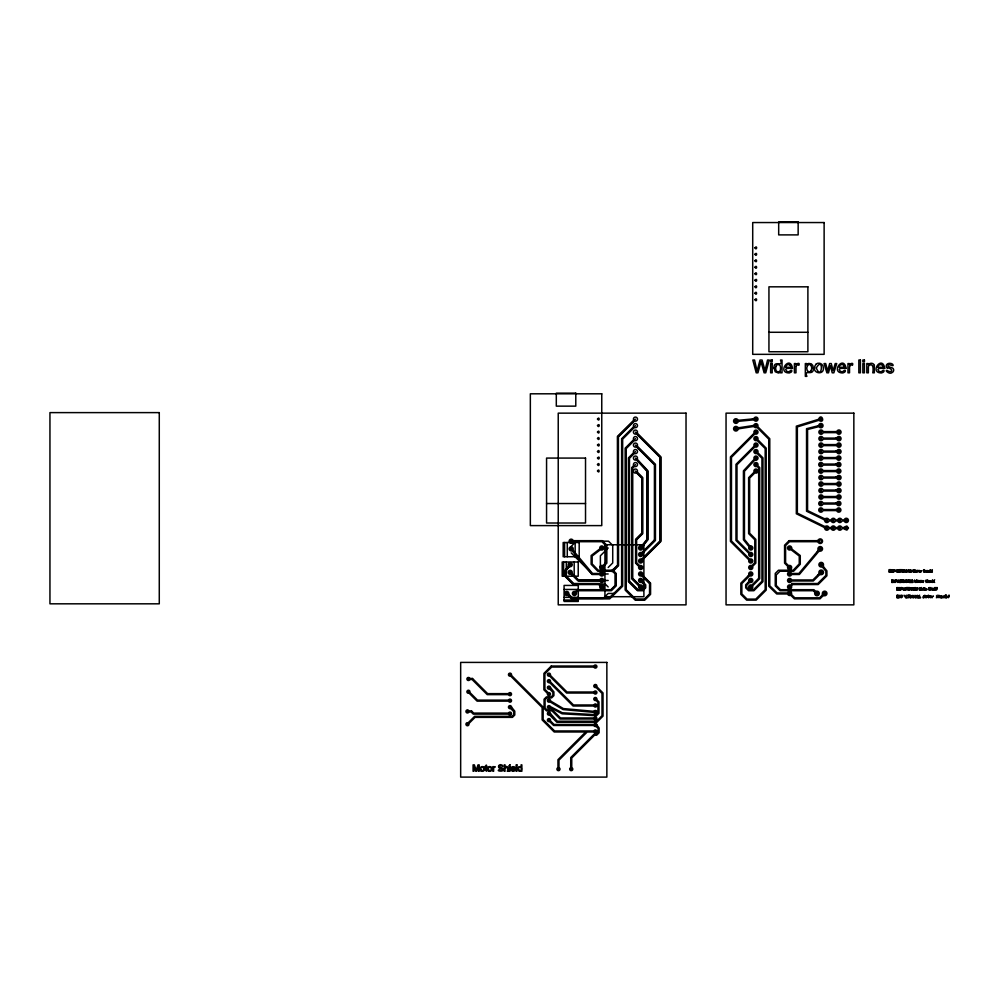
<?xml version="1.0" encoding="UTF-8"?>
<svg xmlns="http://www.w3.org/2000/svg" width="999" height="999" viewBox="0 0 999 999"><rect width="100%" height="100%" fill="white"/><g stroke="black" fill="none" stroke-linecap="round" stroke-linejoin="round"><path stroke-width="1.5" d="M907.866 581.206L908.528 580.119M926.085 589.21C923.85 591.845 925.698 585.876 925.923 589.522C924.375 591.321 925.062 586.763 925.948 589.173M934.39 589.61C932.741 591.658 933.316 586.413 934.527 589.16M900.648 580.519L899.375 582.454L900.923 582.454M906.043 588.211L905.806 588.511M912.524 580.519L911.25 582.454L912.799 582.454M792.507 368.394C791.62 368.544 782.954 367.232 786.563 371.016C787.287 371.728 788.436 371.915 789.372 371.553C791.995 368.244 793.393 372.103 789.335 372.939C776.385 373.089 789.997 354.433 792.507 368.169M846.053 368.394C845.166 368.544 836.5 367.232 840.109 371.016C840.846 371.728 841.995 371.915 842.931 371.553C845.541 368.244 846.952 372.103 842.894 372.939C829.932 373.089 843.556 354.433 846.066 368.169M884.727 368.394C883.84 368.544 875.174 367.232 878.783 371.016C879.507 371.728 880.668 371.915 881.605 371.553C884.215 368.244 885.626 372.103 881.568 372.939C868.606 373.089 882.229 354.433 884.739 368.169M905.706 581.655L906.343 582.242M907.666 581.655L908.316 582.242M913.935 597.027C912.349 600.162 911.875 594.043 913.298 595.541M916.145 597.027C914.51 600.112 914.085 594.068 915.509 595.541M891.27 570.441L891.995 569.655L892.656 570.367M923.276 570.441L924.013 569.655L924.674 570.367M898.738 570.342L897.889 571.528M910.876 570.342L910.064 571.478M736.6 429.445L736.862 428.184L735.564 427.647M938.998 596.141C938.685 592.295 938.685 600.824 939.01 596.49M911.625 595.916L910.039 595.242L910.039 597.789L911.063 597.764M916.72 580.244L916.995 582.454M933.303 589.085L933.903 588.448M904.857 580.644L903.421 579.907L903.421 582.454M910.052 588.299L909.889 587.787M896.178 570.167L896.89 569.742L897.114 570.666M912.087 589.472L911.438 590.109L911.812 588.798M913.91 589.472L913.448 590.084L913.923 589.198M761.013 361.588L757.929 372.814L756.206 372.814L752.821 360.04L754.557 360.04L757.03 371.029L760.039 360.04L762.075 360.04L763.91 366.508A34.515 34.515 0 0 1 764.909 371.029L767.544 360.04L769.242 360.04L765.734 372.814L764.11 372.814L761.051 361.725M904.694 588.199L905.818 587.887M916.17 588.199L917.307 587.712L917.057 588.948M905.206 571.765L905.206 571.016M907.08 571.765L907.092 571.016M735.152 427.872L735.039 429.458L736.55 429.62M493.793 767.819L493.756 767.919A3.009 3.009 0 0 0 493.631 768.843L493.618 771.253L492.844 771.253L492.844 766.633L493.543 766.633C492.819 767.307 496.615 765.908 494.792 767.382M920.266 589.947L921.178 587.574M923.438 581.006L923.138 582.454L923.613 580.981M947.477 596.341L947.389 597.065M931.892 571.753L931.83 570.904M916.632 580.494L915.621 582.454L914.672 580.419M915.821 581.68L916.995 579.907M902.884 588.024L904.033 587.999M916.72 571.753L916.645 570.891M906.605 582.055L906.617 581.318M907.654 581.218C911.438 582.055 904.57 582.792 908.628 579.882M898.201 570.017C896.553 569.767 900.798 569.655 898.476 571.378M910.326 570.017C908.628 569.805 912.936 569.58 910.613 571.378M903.508 570.691L903.358 569.78L901.797 569.68L901.797 572.19L903.408 572.077L903.533 571.028M936.85 589.635L936.987 587.524M917.269 588.523L916.945 588.886A3.284 3.284 0 0 0 916.108 589.934L917.519 590.059M919.929 571.778L919.879 570.891M909.977 588.448L910.027 587.924M499.338 765.983C501.436 764.672 504.158 767.944 502.197 765.172C498.176 762.861 496.603 769.118 502.01 768.818M908.503 582.13L908.541 581.256M640.646 548.001L647.464 539.56L647.464 471.066L635.451 458.079M931.268 570.879L931.28 571.853M930.818 588.836L931.767 588.873M904.669 570.879L904.694 571.853M906.555 570.879L906.568 571.853M635.451 419.13L617.919 436.663L618.056 565.409L612.724 570.729L604.607 570.729L600.387 566.508L600.387 555.794L608.179 548.001M930.818 588.698L931.555 588.336M926.023 570.879C925.399 574.163 924.437 569.43 926.81 570.704M898.488 582.117C896.115 582.617 899.974 582.604 898.576 581.018C898.113 578.633 898.226 580.669 897.939 581.256M916.058 570.891L916.046 571.828M919.292 570.891L919.28 571.828M948.501 597.34L948.713 596.166M906.38 596.74L905.618 597.789L907.304 597.789M906.68 596.865L906.056 597.464L907.304 597.464M919.555 596.778L918.83 597.789L920.516 597.789M919.854 596.903L919.267 597.464L920.516 597.464M635.451 425.624L622.14 438.936L622.14 585.988L614.672 593.456L608.179 593.456L603.309 598.326L572.802 598.326L567.932 593.456M635.451 438.611L625.711 448.351L625.711 589.885L635.451 599.625L644.542 599.625L650.062 594.105L650.062 583.391L640.646 573.975M635.451 451.598L628.958 458.079L628.958 581.443L637.724 590.209L642.594 590.209L645.192 587.612L645.192 585.014L640.646 580.469M635.451 464.572L632.217 467.807L632.217 578.533L640.646 586.962M571.178 546.378L576.373 541.183L608.503 541.183L612.724 545.404L612.724 562.937L608.179 567.482M570.204 565.859L565.009 571.053L565.009 575.599L573.451 584.04L605.257 584.04L608.179 586.962M574.425 593.456L577.672 590.209L611.101 590.209L615.646 585.664L615.646 573.651L612.724 570.729M640.646 554.495L654.932 540.209L654.932 464.572L635.451 445.104M640.646 560.988L660.451 541.183L660.451 457.105L635.451 432.117M585.539 732.13L557.954 759.715L557.954 767.682A1.536 1.536 0 0 0 557.23 770.042A1.536 1.536 0 0 0 559.69 770.042A1.536 1.536 0 0 0 558.978 767.682L558.978 760.139L587.237 731.98L593.918 731.98A1.536 1.536 0 0 0 596.278 732.704A1.536 1.536 0 0 0 596.278 730.232A1.536 1.536 0 0 0 593.918 730.956L554.607 730.956L543.144 719.505L543.144 707.092L511.376 675.324A1.536 1.536 0 0 0 510.214 673.139A1.536 1.536 0 0 0 508.479 674.887A1.536 1.536 0 0 0 510.651 676.048L542.132 707.517L542.132 719.929L554.183 731.98L585.476 731.98M819.717 597.664L821.628 595.754A2.56 2.56 0 0 0 822.364 593.681A2.298 2.298 0 0 1 824.575 591.158A2.298 2.298 0 0 1 826.947 593.531A2.298 2.298 0 0 1 824.425 595.741A2.56 2.56 0 0 0 822.352 596.478L819.992 598.838L794.392 598.838L791.258 595.779A1.274 1.274 0 0 0 790.084 595.441A2.048 2.048 0 0 1 787.886 594.555A1.274 1.274 0 0 0 786.812 593.968L776.71 593.968L768.755 586.201L768.755 439.148L757.579 427.959A1.274 1.274 0 0 0 756.393 427.622A2.048 2.048 0 0 1 754.657 427.197A2.56 2.56 0 0 0 752.647 426.648L739.685 428.646A2.56 2.56 0 0 0 737.861 429.882A2.298 2.298 0 0 1 734.59 430.619A2.298 2.298 0 0 1 734.078 427.297A2.298 2.298 0 0 1 737.424 427.01A2.56 2.56 0 0 0 739.522 427.634L752.484 425.636A2.56 2.56 0 0 0 754.245 424.513A2.048 2.048 0 0 1 757.954 426.061A1.274 1.274 0 0 0 758.303 427.235L769.779 438.723L769.779 585.776L777.122 592.944L786.812 592.944A1.274 1.274 0 0 0 787.886 592.357A2.048 2.048 0 0 1 791.62 593.868A1.274 1.274 0 0 0 791.97 595.042L794.804 597.814L819.567 597.814M921.203 570.754L921.827 570.841M929.37 572.09C926.21 572.577 930.881 568.806 928.571 571.828M892.594 571.815L891.682 571.803M905.469 588.886L905.556 588.985A3.284 3.284 0 0 0 904.644 589.934M924.624 571.79L923.675 571.778M899.974 589.872L900.012 589.048M929.832 589.872L930.131 589.123M899.038 587.799L900.274 588.086L899.612 587.662M928.895 587.799C931.493 588.186 928.346 586.7 928.683 588.473M948.488 597.689L949.05 595.029L948.713 595.854M501.935 770.316L499.413 770.192M904.57 581.031L904.982 581.88L904.17 582.454M904.432 582.13L903.72 581.268M911.125 597.439L910.389 597.502L910.751 596.615M900.024 597.477L898.938 597.739M937.462 597.477L936.375 597.739M902.334 596.815L901.235 597.789L901.235 595.242L901.96 595.242M913.261 597.527L912.537 596.79M915.459 597.527L914.734 596.79M903.82 588.786L903.82 590.072L903.258 588.823M891.82 569.992L892.444 570.004M923.825 569.992L924.45 570.004M904.195 580.981L903.72 580.169M735.589 427.734L736.35 427.709M838.773 457.043L837.724 458.116L838.773 459.128M838.773 463.536L837.724 464.61L838.773 465.621M838.773 470.029L837.724 471.029L838.773 472.102M838.773 502.497L837.724 503.496L838.773 504.57M838.773 508.991L837.724 510.064L838.773 511.063M899.462 587.524L898.825 588.473M948.326 596.091L947.851 597.39M913.336 588.648C911.775 588.948 914.31 591.47 912.549 589.098A3.696 3.696 0 0 1 912.562 588.623C914.772 586.226 911.987 589.048 913.66 588.836M838.86 459.115L839.822 458.116L838.86 457.043M838.86 465.609L839.822 464.61L838.86 463.536M838.86 504.57L839.822 503.571L838.86 502.497M838.86 511.063L839.822 510.064L838.86 508.991M919.617 595.204L919.03 595.766M902.934 571.903L902.134 571.016L902.984 571.028M899.924 595.204L898.975 596.016L900.186 596.878M933.865 589.984L933.166 589.223M937.362 595.204L936.413 596.016L937.624 596.878M894.155 582.504L895.017 581.905L894.342 581.056M926.011 582.504L926.885 581.78L925.848 580.856M838.785 472.102L839.822 471.103L838.86 470.029M906.405 595.204L905.818 595.766M909.44 589.947C910.376 587.724 910.813 590.284 908.653 590.059M908.253 570.042L908.878 572.177L908.703 569.63M894.58 570.928L893.818 569.954L894.605 569.954M896.165 581.493L897.052 580.382L895.529 579.907L895.529 582.454L895.828 581.493M768.943 332.28L807.891 332.28M785.689 367.295L790.858 367.295M844.405 367.295L839.235 367.295A2.685 2.685 0 0 1 843.955 365.422M877.909 367.295L883.079 367.295A3.372 3.372 0 0 0 882.542 365.522M546.565 503.533L585.526 503.533M902.959 569.954L902.134 569.954L902.921 570.741M928.446 571.128L929.282 571.128M896.091 571.515L896.84 572.152L897.127 571.066M898.039 571.915L899.137 572.19L897.639 571.94M910.164 571.915L911.275 572.19L909.777 571.94M608.179 573.975L592.27 573.975L571.178 552.872M903.021 579.907L901.248 579.907L901.985 580.169L901.985 582.454L902.284 580.169L903.021 580.169M932.504 579.757L932.504 582.454M934.652 579.757L932.966 581.643L934.652 582.454M608.179 580.469L578.321 580.469L570.204 572.352M929.707 580.631L929.707 582.454M931.767 581.618C930.618 584.228 929.107 578.883 931.767 581.468M893.106 582.192L892.045 582.192L892.045 581.293L892.969 581.293L892.045 580.169L893.044 579.907L891.745 579.907L891.745 582.454L893.106 582.454M900.923 582.192L899.737 582.192C902.821 580.357 898.538 579.358 900.324 580.119M912.799 582.192L911.612 582.192C914.709 580.307 910.426 579.358 912.199 580.119M910.876 582.205L910.301 579.845L909.415 580.119L909.427 582.454L910.876 582.454M928.87 582.454L928.146 580.831L927.347 582.454L927.347 579.757L928.87 581.331M900.873 587.574C903.208 587.162 902.334 589.909 901.935 587.724M908.653 587.574L909.565 587.574M897.015 588.798L898.026 588.798M901.011 588.798L902.072 588.836L901.011 588.911M908.79 588.686L909.377 588.811M933.303 589.298L934.527 589.198M564.073 589.46L578.284 589.46M900.873 590.059L901.011 587.687M930.693 590.059L930.818 587.524M931.905 590.059L931.905 588.786M813.523 590.721L780.094 590.721L775.249 585.876L775.249 573.438L778.471 570.217L793.194 570.217L799.25 563.861L799.25 556.043L791.52 550.112A1.399 1.399 0 0 0 790.309 549.925A2.048 2.048 0 0 1 787.599 548.476A2.048 2.048 0 0 1 789.36 545.953A2.048 2.048 0 0 1 791.658 548.001M909.565 595.242L907.704 595.242L908.453 595.541L908.453 597.789L908.815 595.541L909.565 595.541M924.937 595.242C922.427 595.167 923.551 601.286 923.413 596.228C923.75 596.99 924.974 594.83 925.049 597.789M945.953 595.317L945.366 595.029L946.29 595.029L946.29 597.514C948.451 597.827 943.655 597.789 945.953 597.514M910.751 595.529L910.738 596.328M941.545 596.116L940.971 595.829L941.895 595.829L941.895 597.514C944.043 597.827 939.26 597.789 941.545 597.514M944.729 596.927L943.356 596.927L944.005 597.552M564.073 597.352L578.284 597.352M898.363 597.502L897.264 597.502L897.264 596.615L898.326 596.615L897.264 595.529L898.363 595.242L896.915 595.242L896.915 597.789L898.363 597.789M918.293 597.477L917.719 597.477C919.43 594.293 915.496 595.879 917.344 595.616L916.682 597.789L918.293 597.789M932.154 597.789L932.492 596.528M940.259 597.789L939.909 596.49M564.073 600.037L578.284 600.037M515.184 769.143L511.738 769.143A1.349 1.349 0 0 0 512.762 770.679A1.349 1.349 0 0 0 514.36 769.767L515.172 769.867M903.508 590.109L903.121 589.822M904.107 595.204L905.057 597.015M928.708 597.827L927.472 596.116L928.371 595.204L929.245 595.829L928.371 597.165M924.262 589.997L924.025 587.737M933.153 595.791L933.416 596.428M939.634 595.791L940.259 596.515M904.957 570.516C906.043 574.85 903.358 568.493 905.244 570.279M906.83 570.516C907.916 574.85 905.256 568.481 907.129 570.279M896.178 580.169C897.889 580.494 895.279 582.504 895.828 580.169M926.198 580.132L925.336 580.644L926.41 581.53M894.33 580.132L893.481 580.644L894.555 581.53M920.279 582.492C918.755 581.768 920.953 578.458 920.154 581.905M906.742 579.895C904.395 579.108 905.556 584.265 906.992 581.78C906.667 580.531 904.769 581.031 906.842 579.932M911.513 588.648L912.099 589.198M888.835 366.883L891.245 367.557A11.751 11.751 0 0 1 892.219 367.894C894.267 368.556 894.093 371.665 892.244 372.49C889.46 375.337 883.341 369.106 887.824 370.629A1.873 1.873 0 0 0 888.623 371.453C894.13 372.677 891.445 367.457 887.324 367.969M923.913 570.629L924.699 570.966M892.382 570.829L891.67 570.854M899.15 588.586L900.049 588.886L898.95 588.623M930.069 589.023L928.87 588.661L929.869 589.048M499.537 767.12L501.723 767.756A2.972 2.972 0 0 1 502.172 767.931C506.868 772.539 495.092 771.203 499.1 769.804M813.648 590.834L813.96 591.146A2.56 2.56 0 0 1 814.697 593.219A2.298 2.298 0 0 0 816.907 595.754A2.298 2.298 0 0 0 819.28 593.381A2.298 2.298 0 0 0 816.757 591.171A2.56 2.56 0 0 1 814.684 590.434L813.948 589.697L780.519 589.697L776.273 585.451L776.273 574.924L779.932 571.241L793.631 571.241L800.274 564.273L800.274 555.544L792.145 549.3A1.274 1.274 0 0 1 791.658 548.176M635.451 471.066L642.27 477.884L642.27 533.391L636.101 539.56L636.101 562.937L640.646 567.482M924.924 571.116L924.587 572.165L923.576 571.628M892.906 571.116L892.619 572.152L891.57 571.628M936.85 588.811L936.85 587.524M915.596 581.755C913.81 577.022 914.672 585.052 914.672 580.519M919.979 589.248L920.241 589.947M919.48 588.361C919.055 585.377 918.318 593.356 921.003 588.361C921.715 585.564 921.066 594.417 921.415 587.574M926.91 570.966L926.922 572.19L926.622 571.091M944.742 596.715C944.105 593.656 941.582 598.738 944.629 597.464M935.151 587.524L935.151 590.059L935.027 587.524M932.654 588.361L932.654 590.059L932.517 588.361M923.888 587.774L923.888 589.697M921.041 570.953L920.741 572.19L921.041 571.353M917.956 571.74C919.142 569.867 916.657 569.642 917.656 571.765M915.608 590.059L914.51 590.059M915.146 587.574L915.146 589.947M915.009 589.947L915.009 587.724A3.047 3.047 0 0 1 914.485 587.986L914.46 587.874A2.51 2.51 0 0 0 915.034 587.574M908.79 587.687L908.79 589.947M908.191 587.574L906.405 587.574M907.367 587.687L907.367 590.059L907.229 587.687M906.043 590.059L904.682 589.959A2.847 2.847 0 0 1 905.519 589.023M898.363 587.574L897.015 587.687L897.015 589.947M898.388 590.059L896.877 590.059L896.877 587.574M575.162 542.519L575.162 556.73M574.188 562L574.188 576.211M567.282 542.519L567.282 556.73M566.308 562L566.308 576.211M564.597 542.519L564.597 556.73M563.623 562L563.623 576.211M888.548 366.77A1.449 1.449 0 0 1 887.986 366.396C887.224 362.2 894.567 367.769 892.919 364.66A1.986 1.986 0 0 0 892.594 364.26L891.807 363.748A4.183 4.183 0 0 0 891.17 363.524L890.221 363.374A6.693 6.693 0 0 0 889.51 363.349A4.246 4.246 0 0 0 887.424 363.911L887.337 363.998A2.41 2.41 0 0 0 887.299 368.007M877.959 367.295A2.685 2.685 0 0 1 882.629 365.422M874.237 365.509A6.981 6.981 0 0 1 874.3 366.621L874.325 372.814L872.751 372.814C873.376 369.88 873.75 362.55 869.105 365.347A1.586 1.586 0 0 0 868.78 365.734L868.443 366.758A6.431 6.431 0 0 0 868.381 367.757L868.368 372.814L866.807 372.814L866.807 363.561L868.218 363.561L868.343 364.697A3.347 3.347 0 0 1 870.691 363.361A3.209 3.209 0 0 1 874.437 365.434M849.787 366.133A6.169 6.169 0 0 0 849.537 367.969L849.525 372.814L847.964 372.814L847.964 363.561L849.375 363.561C847.814 365.996 854.345 360.676 852.447 365.309A1.861 1.861 0 0 0 849.625 366.071M843.868 365.522A3.372 3.372 0 0 1 844.355 367.295M815.908 364.148A4.595 4.595 0 0 1 823.376 367.782C824.4 375.811 811.288 373.364 815.022 365.946A3.834 3.834 0 0 1 816.083 364.373M807.567 370.804A4.583 4.583 0 0 1 807.567 365.734M811.051 370.879A2.348 2.348 0 0 1 807.404 370.929M810.913 365.534A4.658 4.658 0 0 1 810.888 370.766M807.367 365.597A2.36 2.36 0 0 1 811.151 365.359M796.228 366.133A6.169 6.169 0 0 0 795.991 367.969L795.978 372.814L794.405 372.814L794.405 363.561L795.816 363.561C794.267 365.996 800.798 360.676 798.9 365.309A1.861 1.861 0 0 0 796.066 366.071M785.738 367.295A2.685 2.685 0 0 1 790.409 365.422M790.309 365.522A3.372 3.372 0 0 1 790.808 367.295M776.036 366.508A5.107 5.107 0 0 0 776.31 370.891A2.348 2.348 0 0 0 780.044 370.829A4.221 4.221 0 0 0 780.519 368.331A5.057 5.057 0 0 0 779.994 365.472A2.385 2.385 0 0 0 775.811 366.433M755.594 460.102A1.274 1.274 0 0 0 754.432 460.489L744.455 471.266L744.455 539.385L749.4 545.504A1.274 1.274 0 0 0 750.536 545.978M750.761 545.953A2.048 2.048 0 0 1 752.796 548.226A2.048 2.048 0 0 1 750.324 549.999A2.048 2.048 0 0 1 748.825 547.352A1.274 1.274 0 0 0 748.601 546.153L743.431 539.747L743.431 470.866L753.683 459.79A1.274 1.274 0 0 0 753.983 458.603A2.048 2.048 0 0 1 755.606 456.068A2.048 2.048 0 0 1 757.991 457.904A2.048 2.048 0 0 1 755.956 460.127M515.259 769.917A2.31 2.31 0 0 1 511.438 770.491A2.31 2.31 0 0 1 512.45 766.757A2.31 2.31 0 0 1 515.459 769.168M916.27 589.934A2.847 2.847 0 0 1 916.995 589.023M906.405 570.829A1.311 1.311 0 0 1 906.555 569.992M904.52 570.829A1.311 1.311 0 0 1 904.682 569.992M605.819 545.616L605.806 562.724L602.822 565.721A2.048 2.048 0 0 0 599.775 567.12A2.048 2.048 0 0 0 602.16 569.492A2.048 2.048 0 0 0 603.546 566.445L606.83 563.149L606.843 545.192L602.322 540.671L573.151 540.671A2.048 2.048 0 0 0 570.004 539.51A2.048 2.048 0 0 0 570.004 542.869A2.048 2.048 0 0 0 573.151 541.695L601.898 541.695L605.819 545.616M517.857 768.868L518.881 771.091L521.865 771.253L521.865 764.872L521.078 764.872C522.202 769.005 517.907 764.347 517.857 768.868M774.013 368.019L775.224 371.79L778.408 373.002A2.947 2.947 0 0 0 780.494 371.828L780.581 372.814L782.042 372.814L782.042 360.04L780.481 360.04C783.94 368.156 773.501 359.228 774.013 368.019M813.361 368.119C813.935 376.985 803.371 368.456 806.892 376.361L805.331 376.361L805.331 363.561L806.755 363.561L806.755 364.76L808.691 363.424L811.3 363.823L812.774 365.409L813.361 368.119M922.102 589.173C923.588 591.433 922.564 587.362 922.939 588.399C923.913 591.995 921.215 587.824 922.102 589.135M935.801 589.173C936.612 592.37 935.926 586.351 935.801 589.135M816.283 367.969C822.065 382.18 823.975 354.845 816.283 367.969M919.005 581.543C918.406 579.083 917.082 583.478 918.993 581.668M922.377 581.543C921.84 579.12 920.429 583.453 922.364 581.668M925.673 596.778C927.109 599.125 926.785 594.23 925.686 596.74M930.081 596.778C931.53 599.125 931.168 594.255 930.081 596.74M933.266 581.53C934.652 583.803 934.24 579.02 933.266 581.53M895.391 570.454L893.481 569.68L893.481 572.19L895.379 570.591M917.507 581.505C920.054 584.415 918.905 578.134 917.507 581.406M920.878 581.505C923.288 584.502 922.427 578.184 920.891 581.406M925.336 596.765C927.809 599.962 926.91 593.131 925.336 596.715M929.732 596.765C932.204 599.974 931.28 593.181 929.732 596.715M930.793 571.316L932.279 572.19L932.279 569.68L930.793 571.266M902.547 596.041C901.86 597.802 901.56 594.355 902.547 596.041M915.559 571.316C917.619 574.063 916.945 568.344 915.559 571.278M918.793 571.316C920.891 574.013 920.141 568.431 918.805 571.228M848.438 528.034L846.902 530.119L844.48 529.208A1.274 1.274 0 0 0 843.406 528.608L842.706 528.608A1.274 1.274 0 0 0 841.62 529.208A2.135 2.135 0 0 1 837.724 528.608L836.213 528.608A1.274 1.274 0 0 0 835.127 529.22A2.135 2.135 0 0 1 831.493 529.22A1.274 1.274 0 0 0 830.406 528.608L829.719 528.608A1.274 1.274 0 0 0 828.633 529.22A2.135 2.135 0 0 1 824.749 528.646A2.56 2.56 0 0 0 823.401 526.997L796.328 513.761L796.328 426.161L817.956 419.493A1.274 1.274 0 0 0 818.793 418.668C821.89 412.899 825.374 423.551 819.48 420.741A1.274 1.274 0 0 0 818.256 420.479L797.352 426.91L797.352 513.124L823.838 526.073A2.56 2.56 0 0 0 825.973 526.123A2.135 2.135 0 0 1 828.646 526.972A1.274 1.274 0 0 0 829.732 527.584L830.394 527.584A1.274 1.274 0 0 0 831.48 526.972A2.135 2.135 0 0 1 835.139 526.972A1.274 1.274 0 0 0 836.225 527.584L836.875 527.584A1.274 1.274 0 0 0 837.974 526.972A2.135 2.135 0 0 1 841.633 526.972A1.274 1.274 0 0 0 842.731 527.584L843.356 527.584A1.274 1.274 0 0 0 844.455 526.972L846.852 525.998L848.438 528.034M467.669 678.933C469.58 681.418 469.13 676.335 467.694 678.821M466.695 711.388C468.818 713.748 467.919 708.828 466.72 711.276M467.669 691.708C469.692 694.13 469.006 689.073 467.694 691.595M466.695 724.175C468.718 726.585 468.069 721.59 466.72 724.063M509.228 674.6C511.288 677.047 510.477 671.952 509.228 674.6M509.228 694.08C511.338 696.49 510.452 691.408 509.228 694.08M509.228 700.574C511.063 703.146 510.689 697.914 509.228 700.524M509.228 707.067C511.288 709.502 510.477 704.407 509.228 707.067M509.228 713.561C511.213 716.008 510.589 710.976 509.24 713.448M548.176 674.6C550.187 677.11 549.388 671.915 548.176 674.6M548.176 681.093C550.299 683.466 549.4 678.533 548.201 680.993M548.176 687.587C550.174 690.047 549.55 684.939 548.189 687.537M548.176 694.08C550.299 696.515 549.263 691.345 548.176 694.08M548.176 700.574C549.999 703.121 549.762 697.876 548.189 700.524M548.176 707.067C550.187 709.577 549.388 704.37 548.176 707.067M548.176 713.561C550.199 715.971 549.55 710.988 548.201 713.448M548.176 720.054C550.199 722.514 549.512 717.382 548.189 719.992M557.692 769.068C559.69 771.528 559.065 766.408 557.704 769.018M565.734 593.381C567.757 596.803 568.381 590.147 565.759 593.231M569.18 564.61C571.053 568.194 571.84 561.251 569.193 564.535M569.18 572.277C571.341 575.761 571.515 568.918 569.193 572.202M570.154 541.108C572.277 544.63 572.564 537.624 570.154 541.108M570.154 548.788C572.165 552.297 572.789 545.304 570.154 548.788M573.401 593.381C575.249 596.94 576.123 590.072 573.414 593.306M570.479 769.068C572.552 771.49 571.728 766.395 570.479 769.018M597.489 419.056C599.7 422.565 599.762 415.547 597.489 419.056M597.489 425.549C599.363 429.071 600.274 422.24 597.502 425.474M597.489 432.043C599.575 435.589 599.775 428.671 597.489 432.043M597.489 438.536C599.875 441.933 599.525 435.189 597.514 438.386M597.489 445.03C599.537 448.489 600.062 441.77 597.502 444.955M597.489 451.523C599.7 455.032 599.762 448.014 597.489 451.523M597.489 458.017C599.363 461.538 600.274 454.695 597.502 457.942M597.489 464.498C599.575 468.056 599.775 461.126 597.489 464.498M597.489 470.991C599.899 474.438 599.375 467.557 597.502 470.929M594.605 666.495C596.74 668.918 595.679 663.836 594.605 666.495M594.605 685.963C596.69 688.411 595.791 683.279 594.605 685.963M594.605 692.457C596.503 694.979 596.041 689.809 594.605 692.407M594.605 698.95C596.74 701.373 595.679 696.291 594.605 698.95M594.605 705.444C596.603 707.866 595.991 702.846 594.617 705.331M594.605 711.937C596.316 714.485 596.366 709.365 594.605 711.887M594.605 718.431C596.69 720.866 595.791 715.734 594.605 718.431M594.605 724.924C596.528 727.422 596.066 722.289 594.605 724.862M600.774 547.927C602.647 551.46 603.558 544.617 600.774 547.864M594.605 731.418C596.678 733.865 595.766 728.783 594.605 731.418M600.774 567.407C602.772 570.904 603.321 564.148 600.774 567.332M600.774 573.901C602.984 577.41 603.046 570.392 600.774 573.901M600.774 580.394C602.647 583.916 603.558 577.085 600.774 580.319M600.774 586.888C602.859 590.434 603.059 583.516 600.774 586.888M639.622 547.927C641.683 551.398 642.157 544.592 639.635 547.864M639.622 554.42C641.783 557.929 641.882 551.036 639.622 554.42M639.622 560.914C642.02 564.31 641.645 557.579 639.647 560.776M639.622 567.407C641.37 570.978 642.432 564.198 639.635 567.332M639.622 573.901C641.845 577.41 641.87 570.417 639.622 573.901M639.622 580.394C641.683 583.866 642.157 577.06 639.635 580.319M639.622 586.888C641.783 590.397 641.882 583.491 639.622 586.888M734.764 420.966C737 424.837 737.412 417.32 734.764 420.966M754.932 247.802C756.792 251.373 757.604 244.493 754.932 247.802M754.932 254.295C756.73 257.879 757.642 251.036 754.944 254.221M754.932 260.789C757.417 264.198 756.83 257.23 754.932 260.789M754.932 267.282C757.03 270.779 757.279 263.986 754.944 267.208M754.932 273.763C757.492 277.135 756.817 270.242 754.932 273.763M754.932 280.257C756.755 283.791 757.754 277.073 754.944 280.195M754.932 286.75C756.73 290.347 757.642 283.504 754.944 286.676M754.932 293.244C757.23 296.753 757.042 289.735 754.932 293.244M754.932 299.737C757.03 303.234 757.292 296.453 754.944 299.663M749.737 547.927C751.922 551.436 751.91 544.592 749.75 547.864M749.737 554.42C751.648 557.991 752.397 551.073 749.737 554.42M749.737 560.914C751.935 564.323 752.16 557.604 749.762 560.776M749.737 567.407C751.835 570.904 752.097 564.123 749.75 567.332M754.932 419.056C757.23 422.552 757.042 415.547 754.932 419.056M749.737 573.901C751.972 577.41 751.935 570.404 749.737 573.901M754.932 425.549C757.03 429.046 757.292 422.265 754.944 425.474M754.932 432.043C757.492 435.402 756.817 428.509 754.932 432.043M749.737 580.394C751.922 583.903 751.91 577.06 749.75 580.319M754.932 438.536C756.855 442.058 757.654 435.239 754.944 438.461M749.737 586.888C751.648 590.446 752.397 583.528 749.737 586.888M754.932 445.03C756.73 448.613 757.642 441.77 754.944 444.955M754.932 451.523C757.23 455.02 757.042 448.014 754.932 451.523M754.932 458.017C757.03 461.513 757.292 454.732 754.944 457.942M754.932 464.498C757.492 467.869 756.817 460.976 754.932 464.498M754.932 470.991C757.042 474.463 757.379 467.694 754.944 470.929M788.598 547.927C790.684 551.473 790.921 544.53 788.598 547.864M788.598 567.407C790.946 570.854 790.621 563.985 788.598 567.332M788.598 573.901C790.709 577.422 790.921 570.466 788.598 573.901M788.598 580.394C790.684 583.94 790.921 576.997 788.598 580.319M788.598 586.888C790.671 590.434 791.021 583.453 788.598 586.888M788.598 593.381C790.534 596.828 791.333 590.197 788.611 593.231M815.971 593.381C817.944 596.89 818.643 590.009 815.971 593.306M819.217 548.788C821.39 552.322 821.403 545.317 819.217 548.788M820.191 564.61C821.965 568.194 822.939 561.351 820.191 564.535M820.191 572.277C822.277 575.774 822.589 568.98 820.191 572.202M823.638 593.381C825.836 596.84 825.798 590.072 823.651 593.231M825.786 520.342C827.684 524.013 828.558 516.895 825.786 520.342M825.786 528.009C827.684 531.68 828.558 524.562 825.786 528.009M832.279 520.342C834.078 524.05 835.014 517.032 832.279 520.342M832.279 528.009C834.028 531.705 835.114 524.712 832.279 528.009M838.773 520.329C841.071 523.926 840.933 516.82 838.773 520.329M838.773 527.996C841.071 531.63 840.821 524.475 838.773 527.996M845.254 520.317C847.314 523.938 847.764 516.933 845.266 520.242M845.254 527.984C847.302 531.63 847.839 524.475 845.254 527.984M485.502 770.154C487.912 773.139 485.851 769.58 486.338 767.244L487.125 767.244L486.338 765.022L484.977 766.633L485.502 770.154M910.876 588.636L911.5 589.984L910.726 589.098A3.696 3.696 0 0 1 910.738 588.623L912.025 587.824L910.876 588.636M504.982 768.243L505.032 771.253L504.245 771.253L504.245 764.872L505.032 764.872L505.032 767.17A1.648 1.648 0 0 1 508.016 768.331L508.016 771.253L507.23 771.253C509.015 769.405 506.118 765.446 504.982 768.243M819.842 419.018C821.727 422.677 822.627 415.734 819.854 418.943M819.842 425.512C821.74 429.183 822.552 422.227 819.842 425.512M819.979 432.005C821.777 435.689 822.864 428.671 819.979 432.005M819.979 438.499C821.565 442.207 822.964 435.414 819.992 438.424M819.979 444.98C822.189 448.638 822.152 441.595 819.979 444.98M819.979 451.473C821.902 455.107 822.676 448.251 819.992 451.398M819.842 457.967C821.74 461.65 822.552 454.695 819.842 457.967M819.842 464.46C821.79 468.144 822.527 461.051 819.842 464.46M819.842 470.954C821.603 474.675 822.627 467.744 819.854 470.879M819.979 477.447C822.077 481.106 822.364 474.05 819.979 477.447M819.979 483.941C821.84 487.587 822.689 480.781 819.992 483.866M819.979 490.434C822.09 494.08 822.402 487.075 819.979 490.434M819.979 496.928C821.84 500.586 822.876 493.618 819.979 496.928M819.842 503.421C821.603 507.13 822.627 500.212 819.854 503.346M819.842 509.915C821.79 513.586 822.439 506.58 819.842 509.915M837.874 432.005C839.759 435.739 840.471 428.696 837.874 432.005M837.874 438.499C840.097 442.082 840.171 435.089 837.886 438.424M837.874 444.98C839.784 448.688 840.546 441.645 837.874 444.98M837.874 451.473C839.922 455.144 840.296 448.164 837.886 451.398M837.874 477.447C839.772 481.156 840.559 474.1 837.874 477.447M837.874 483.941C839.897 487.612 840.346 480.619 837.886 483.866M837.874 490.434C839.797 494.13 840.421 487.187 837.874 490.434M837.874 496.928C839.809 500.624 840.496 493.631 837.874 496.928M511.525 707.117L514.785 711.188L514.785 715.022L512.437 717.369L475.037 717.369L468.843 723.563A1.536 1.536 0 0 1 467.694 725.736A1.536 1.536 0 0 1 465.946 724A1.536 1.536 0 0 1 468.119 722.839L474.612 716.345L512.012 716.345L513.761 714.597L513.761 711.613L510.651 708.503A1.536 1.536 0 0 1 508.528 707.567A1.536 1.536 0 0 1 509.765 705.606A1.536 1.536 0 0 1 511.525 707.117M550.474 687.649L553.908 691.882L553.908 695.616L551.623 697.889L546.828 697.889L545.079 699.637L545.079 708.004L546.94 709.852L552.397 709.852L560.514 717.969L593.918 717.969A1.536 1.536 0 0 1 596.278 717.257A1.536 1.536 0 0 1 596.278 719.717A1.536 1.536 0 0 1 593.918 718.993L560.089 718.993L551.972 710.876L546.515 710.876L544.068 708.428L544.068 699.213L546.403 696.877L551.198 696.877L552.884 695.192L552.884 692.307L549.6 689.023A1.536 1.536 0 0 1 547.477 688.099A1.536 1.536 0 0 1 548.713 686.126A1.536 1.536 0 0 1 550.474 687.649M550.474 713.611L557.267 721.216L596.478 721.216L601.997 715.696L601.997 693.381L596.028 687.399A1.536 1.536 0 0 1 593.843 686.251A1.536 1.536 0 0 1 595.591 684.502A1.536 1.536 0 0 1 596.753 686.688L603.021 692.956L603.021 716.121L596.903 722.24L556.843 722.24L549.6 714.997A1.536 1.536 0 0 1 547.477 714.06A1.536 1.536 0 0 1 548.713 712.1A1.536 1.536 0 0 1 550.474 713.611M596.903 724.974L599.125 728.009L599.125 732.742L596.64 735.227L594.505 735.227L571.753 757.979L571.753 767.682A1.536 1.536 0 0 1 572.477 770.042A1.536 1.536 0 0 1 570.004 770.042A1.536 1.536 0 0 1 570.729 767.682L570.729 757.554L594.08 734.203L596.216 734.203L598.101 732.317L598.101 728.433L596.028 726.36A1.536 1.536 0 0 1 593.918 725.486L553.608 725.486L549.6 721.49A1.536 1.536 0 0 1 547.427 720.329A1.536 1.536 0 0 1 549.175 718.593A1.536 1.536 0 0 1 550.324 720.766L554.02 724.462L593.918 724.462A1.536 1.536 0 0 1 596.903 724.974M827.696 370.866L825.674 363.561L824.05 363.561L826.885 372.814L828.521 372.814L830.394 365.696L832.217 372.814L833.853 372.814L836.737 363.561L835.214 363.561L833.104 370.691L831.255 363.561L829.645 363.561L827.709 370.829M926.735 589.01L926.597 590.059L926.772 588.923M476.523 769.317L476.173 770.341L474.363 764.872L473.089 764.872L473.089 771.253L473.901 771.253L473.901 765.821L475.749 771.253L476.511 771.253L478.371 765.908L478.371 771.253L479.183 771.253L479.183 764.872L478.046 764.872L476.523 769.317M914.684 569.68L913.998 571.628C912.524 565.784 913.011 575.923 913.211 570.267L913.885 572.19L914.797 570.267L915.134 572.19L914.684 569.68M614.41 569.817L614.348 569.954A1.873 1.873 0 0 0 614.41 571.64L616.158 573.438L616.158 585.876L611.313 590.721L577.884 590.721L576.186 592.407A2.048 2.048 0 0 1 574.787 595.466A2.048 2.048 0 0 1 572.402 593.094A2.048 2.048 0 0 1 575.461 591.683L577.459 589.697L610.889 589.697L615.134 585.451L615.134 573.863L613.486 572.252A5.132 5.132 0 0 0 611.113 571.278L597.777 571.241L591.133 564.273L591.133 555.544L599.912 548.801A2.048 2.048 0 0 1 601.698 545.953A2.048 2.048 0 0 1 603.746 548.626A2.048 2.048 0 0 1 600.536 549.612L592.157 556.043L592.157 563.861L598.214 570.217L610.751 570.217A7.455 7.455 0 0 0 613.761 568.955L617.544 565.197L617.407 436.438L633.766 420.279A2.048 2.048 0 0 1 634.952 417.145A2.048 2.048 0 0 1 637.487 419.355A2.048 2.048 0 0 1 634.54 420.954L618.431 436.875L618.556 565.621L614.41 569.817M646.952 539.385L641.495 546.141A2.048 2.048 0 0 0 638.598 547.864A2.048 2.048 0 0 0 641.221 549.962A2.048 2.048 0 0 0 642.282 546.79L647.976 539.747L647.976 470.866L637.175 459.19A2.048 2.048 0 0 0 635.888 456.081A2.048 2.048 0 0 0 633.428 458.366A2.048 2.048 0 0 0 636.413 459.89L646.952 471.266L646.952 539.385M568.556 565.896L564.497 570.866L564.497 575.811L573.239 584.552L598.663 584.552L600.024 585.926A2.048 2.048 0 0 0 601.435 588.973A2.048 2.048 0 0 0 603.808 586.6A2.048 2.048 0 0 0 600.749 585.202L599.088 583.528L573.663 583.528L565.521 575.387L565.521 571.241L569.343 566.545A2.048 2.048 0 0 0 572.24 564.835A2.048 2.048 0 0 0 569.642 562.712A2.048 2.048 0 0 0 568.556 565.896M817.419 551.411L798.888 573.463L792.419 573.463A1.274 1.274 0 0 1 791.333 572.877A2.048 2.048 0 0 0 788.273 572.427A2.048 2.048 0 0 0 788.273 575.524A2.048 2.048 0 0 0 791.333 575.074A1.274 1.274 0 0 1 792.419 574.487L799.375 574.487L818.206 552.072A2.56 2.56 0 0 1 820.191 551.161A2.298 2.298 0 0 0 822.527 548.738A2.298 2.298 0 0 0 819.954 546.578A2.298 2.298 0 0 0 817.969 549.288A2.56 2.56 0 0 1 817.419 551.411M633.691 426.66L621.628 438.723L621.628 585.776L609.253 597.864L571.828 597.814L568.518 594.492A2.048 2.048 0 0 0 567.12 591.433A2.048 2.048 0 0 0 564.735 593.818A2.048 2.048 0 0 0 567.794 595.217L571.416 598.838L609.665 598.888L622.652 586.201L622.652 439.148L634.415 427.385A2.048 2.048 0 0 0 637.462 425.986A2.048 2.048 0 0 0 635.089 423.613A2.048 2.048 0 0 0 633.691 426.66M633.691 439.647L625.199 448.139L625.199 590.097L635.239 600.137L644.755 600.137L650.574 594.318L650.574 583.179L642.407 575.012A2.048 2.048 0 0 0 641.008 571.965A2.048 2.048 0 0 0 638.636 574.338A2.048 2.048 0 0 0 641.683 575.736L649.55 583.603L649.55 593.893L644.33 599.113L635.664 599.113L626.223 589.672L626.223 448.563L634.415 440.372A2.048 2.048 0 0 0 637.462 438.973A2.048 2.048 0 0 0 635.089 436.588A2.048 2.048 0 0 0 633.691 439.647M633.691 452.634L628.446 457.867L628.446 581.655L637.512 590.721L642.807 590.721L645.704 587.824L645.704 584.802L642.407 581.505A2.048 2.048 0 0 0 641.008 578.458A2.048 2.048 0 0 0 638.636 580.831A2.048 2.048 0 0 0 641.683 582.23L644.68 585.227L644.68 587.4L642.382 589.697L637.936 589.697L629.47 581.231L629.47 458.291L634.415 453.359A2.048 2.048 0 0 0 637.462 451.948A2.048 2.048 0 0 0 635.089 449.575A2.048 2.048 0 0 0 633.691 452.634M633.691 465.621L631.705 467.594L631.705 578.746L638.885 585.926A2.048 2.048 0 0 0 640.284 588.973A2.048 2.048 0 0 0 642.657 586.6A2.048 2.048 0 0 0 639.61 585.202L632.729 578.321L632.729 468.019L634.415 466.333A2.048 2.048 0 0 0 637.462 464.935A2.048 2.048 0 0 0 635.089 462.562A2.048 2.048 0 0 0 633.691 465.621M641.758 533.179L635.589 539.348L635.589 563.149L638.885 566.445A2.048 2.048 0 0 0 640.284 569.492A2.048 2.048 0 0 0 642.657 567.12A2.048 2.048 0 0 0 639.61 565.721L636.613 562.724L636.613 539.772L642.782 533.603L642.782 477.672L637.212 472.102A2.048 2.048 0 0 0 635.814 469.055A2.048 2.048 0 0 0 633.441 471.428A2.048 2.048 0 0 0 636.488 472.827L641.758 478.096L641.758 533.179M753.621 433.728L730.444 456.893L730.444 541.396L748.426 559.365A1.274 1.274 0 0 1 748.763 560.551A2.048 2.048 0 0 0 750.611 563.024A2.048 2.048 0 0 0 752.796 560.839A2.048 2.048 0 0 0 750.324 558.99A1.274 1.274 0 0 1 749.15 558.653L731.468 540.971L731.468 457.317L754.332 434.453A1.274 1.274 0 0 1 755.519 434.115A2.048 2.048 0 0 0 757.991 432.267A2.048 2.048 0 0 0 755.806 430.07A2.048 2.048 0 0 0 753.958 432.555A1.274 1.274 0 0 1 753.621 433.728M654.42 539.997L641.683 552.734A2.048 2.048 0 0 0 638.636 554.133A2.048 2.048 0 0 0 641.008 556.505A2.048 2.048 0 0 0 642.407 553.458L655.444 540.422L655.444 464.36L637.212 446.141A2.048 2.048 0 0 0 635.814 443.081A2.048 2.048 0 0 0 633.441 445.467A2.048 2.048 0 0 0 636.488 446.865L654.42 464.785L654.42 539.997M753.621 446.715L735.963 464.36L735.963 540.422L748.426 552.884A1.274 1.274 0 0 1 748.763 554.058A2.048 2.048 0 0 0 750.611 556.53A2.048 2.048 0 0 0 752.796 554.345A2.048 2.048 0 0 0 750.324 552.497A1.274 1.274 0 0 1 749.15 552.16L736.987 539.997L736.987 464.785L754.332 447.44A1.274 1.274 0 0 1 755.519 447.102A2.048 2.048 0 0 0 757.991 445.242A2.048 2.048 0 0 0 755.806 443.057A2.048 2.048 0 0 0 753.958 445.542A1.274 1.274 0 0 1 753.621 446.715M659.939 540.971L641.683 559.228A2.048 2.048 0 0 0 638.636 560.626A2.048 2.048 0 0 0 641.008 562.999A2.048 2.048 0 0 0 642.407 559.952L660.951 541.396L660.951 456.893L637.212 433.154A2.048 2.048 0 0 0 635.814 430.107A2.048 2.048 0 0 0 633.441 432.48A2.048 2.048 0 0 0 636.488 433.878L659.939 457.317L659.939 540.971M551.261 666.033L543.893 673.413L543.893 689.809L547.564 693.481A1.536 1.536 0 0 0 548.713 695.654A1.536 1.536 0 0 0 550.461 693.905A1.536 1.536 0 0 0 548.289 692.757L544.905 689.385L544.905 673.826L551.685 667.057L593.918 667.057A1.536 1.536 0 0 0 596.278 667.782A1.536 1.536 0 0 0 596.278 665.309A1.536 1.536 0 0 0 593.918 666.033L551.261 666.033M753.621 472.689L748.626 477.672L748.626 533.603L754.794 539.772L754.794 562.724L752.384 565.134A1.274 1.274 0 0 1 751.198 565.484A2.048 2.048 0 0 0 748.726 567.332A2.048 2.048 0 0 0 750.911 569.517A2.048 2.048 0 0 0 752.759 567.045A1.274 1.274 0 0 1 753.109 565.859L755.818 563.149L755.818 539.348L749.65 533.179L749.65 478.096L754.332 473.414A1.274 1.274 0 0 1 755.519 473.064A2.048 2.048 0 0 0 757.991 471.216A2.048 2.048 0 0 0 755.806 469.031A2.048 2.048 0 0 0 753.958 471.503A1.274 1.274 0 0 1 753.621 472.689M597.939 712.886L596.116 714.71L562.4 712.786L550.387 706.605A1.536 1.536 0 0 0 548.039 705.893A1.536 1.536 0 0 0 548.039 708.353A1.536 1.536 0 0 0 550.387 707.629L562.112 713.798L596.503 715.759L598.963 713.311L598.963 701.885L596.753 699.662A1.536 1.536 0 0 0 595.591 697.489A1.536 1.536 0 0 0 593.843 699.238A1.536 1.536 0 0 0 596.028 700.386L597.939 702.297L597.939 712.886M748.426 575.599L740.833 583.179L740.833 594.318L746.653 600.137L756.168 600.137L766.208 590.097L766.208 448.139L758.303 440.222A1.274 1.274 0 0 1 757.954 439.048A2.048 2.048 0 0 0 756.106 436.563A2.048 2.048 0 0 0 753.92 438.748A2.048 2.048 0 0 0 756.393 440.609A1.274 1.274 0 0 1 757.579 440.946L765.184 448.563L765.184 589.672L755.744 599.113L747.077 599.113L741.857 593.893L741.857 583.603L749.15 576.311A1.274 1.274 0 0 1 750.324 575.973A2.048 2.048 0 0 0 752.796 574.125A2.048 2.048 0 0 0 750.611 571.94A2.048 2.048 0 0 0 748.763 574.413A1.274 1.274 0 0 1 748.426 575.599M789.085 540.671L784.565 545.192L784.577 563.149L787.274 565.859A1.274 1.274 0 0 1 787.624 567.045A2.048 2.048 0 0 0 789.46 569.517A2.048 2.048 0 0 0 791.658 567.332A2.048 2.048 0 0 0 789.173 565.484A1.274 1.274 0 0 1 787.999 565.134L785.589 562.724L785.589 545.616L789.51 541.695L816.47 541.695A2.56 2.56 0 0 1 818.443 542.644A2.298 2.298 0 0 0 821.802 542.869A2.298 2.298 0 0 0 821.802 539.51A2.298 2.298 0 0 0 818.443 539.735A2.56 2.56 0 0 1 816.47 540.671L789.085 540.671M748.426 582.08L745.704 584.802L745.704 587.824L748.601 590.721L753.895 590.721L762.961 581.655L762.961 457.867L758.303 453.209A1.274 1.274 0 0 1 757.954 452.035A2.048 2.048 0 0 0 756.106 449.55A2.048 2.048 0 0 0 753.92 451.735A2.048 2.048 0 0 0 756.393 453.583A1.274 1.274 0 0 1 757.579 453.933L761.937 458.291L761.937 581.231L753.471 589.697L749.025 589.697L746.728 587.4L746.728 585.227L749.15 582.804A1.274 1.274 0 0 1 750.324 582.467A2.048 2.048 0 0 0 752.796 580.619A2.048 2.048 0 0 0 750.611 578.433A2.048 2.048 0 0 0 748.763 580.906A1.274 1.274 0 0 1 748.426 582.08M758.678 578.321L752.384 584.615A1.274 1.274 0 0 1 751.198 584.964A2.048 2.048 0 0 0 748.726 586.813A2.048 2.048 0 0 0 750.911 588.998A2.048 2.048 0 0 0 752.759 586.525A1.274 1.274 0 0 1 753.109 585.339L759.702 578.746L759.702 467.594L758.303 466.196A1.274 1.274 0 0 1 757.954 465.022A2.048 2.048 0 0 0 756.106 462.537A2.048 2.048 0 0 0 753.92 464.722A2.048 2.048 0 0 0 756.393 466.57A1.274 1.274 0 0 1 757.579 466.92L758.678 468.019L758.678 578.321M792.319 583.528L791.233 584.615A1.274 1.274 0 0 1 790.059 584.964A2.048 2.048 0 0 0 787.574 586.813A2.048 2.048 0 0 0 789.759 588.998A2.048 2.048 0 0 0 791.608 586.525A1.274 1.274 0 0 1 791.957 585.339L792.744 584.552L818.169 584.552L826.91 575.811L826.91 570.866L823.975 567.282A2.56 2.56 0 0 1 823.463 565.147A2.298 2.298 0 0 0 821.515 562.4A2.298 2.298 0 0 0 818.905 564.522A2.298 2.298 0 0 0 821.203 566.982A2.56 2.56 0 0 1 823.188 567.919L825.886 571.241L825.886 575.387L817.744 583.528L792.319 583.528M818.181 574.65L812.874 579.957L792.419 579.957A1.274 1.274 0 0 1 791.333 579.37A2.048 2.048 0 0 0 788.273 578.921A2.048 2.048 0 0 0 788.273 582.017A2.048 2.048 0 0 0 791.333 581.568A1.274 1.274 0 0 1 792.419 580.981L813.298 580.981L818.905 575.374A2.56 2.56 0 0 1 820.966 574.637A2.298 2.298 0 0 0 823.501 572.427A2.298 2.298 0 0 0 821.128 570.054A2.298 2.298 0 0 0 818.918 572.589A2.56 2.56 0 0 1 818.181 574.65M898.8 589.447L899.724 590.097L898.813 589.485M928.658 589.447L929.582 590.097L928.67 589.485M817.931 425.836L806.543 428.696L806.543 511.213L823.388 519.343A2.56 2.56 0 0 1 824.749 520.979A2.135 2.135 0 0 0 828.633 521.553A1.274 1.274 0 0 1 829.719 520.941L830.406 520.941A1.274 1.274 0 0 1 831.493 521.553A2.135 2.135 0 0 0 835.127 521.553A1.274 1.274 0 0 1 836.213 520.941L836.9 520.941A1.274 1.274 0 0 1 837.986 521.54A2.135 2.135 0 0 0 841.62 521.54A1.274 1.274 0 0 1 842.694 520.941L843.406 520.941A1.274 1.274 0 0 1 844.492 521.54A2.135 2.135 0 0 0 847.714 522.002A2.135 2.135 0 0 0 847.664 518.756A2.135 2.135 0 0 0 844.455 519.305A1.274 1.274 0 0 1 843.356 519.93L842.731 519.93A1.274 1.274 0 0 1 841.633 519.305A2.135 2.135 0 0 0 837.974 519.305A1.274 1.274 0 0 1 836.875 519.93L836.225 519.93A1.274 1.274 0 0 1 835.139 519.305A2.135 2.135 0 0 0 831.48 519.305A1.274 1.274 0 0 1 830.394 519.93L829.744 519.93A1.274 1.274 0 0 1 828.646 519.305A2.135 2.135 0 0 0 825.961 518.456A2.56 2.56 0 0 1 823.838 518.419L807.567 510.564L807.567 429.495L818.181 426.823A1.274 1.274 0 0 1 819.392 427.147A2.135 2.135 0 0 0 822.627 426.86A2.135 2.135 0 0 0 821.84 423.701A2.135 2.135 0 0 0 818.843 424.975A1.274 1.274 0 0 1 817.931 425.836M752.497 418.943L739.585 420.179A2.56 2.56 0 0 1 737.512 419.43A2.298 2.298 0 0 0 734.153 419.53A2.298 2.298 0 0 0 734.477 422.877A2.298 2.298 0 0 0 737.799 422.327A2.56 2.56 0 0 1 739.672 421.203L752.597 419.967A2.56 2.56 0 0 1 754.57 420.629A2.048 2.048 0 0 0 757.504 420.454A2.048 2.048 0 0 0 757.23 417.532A2.048 2.048 0 0 0 754.307 417.919A2.56 2.56 0 0 1 752.497 418.943M798.151 221.903L778.683 221.903L778.683 234.89L798.151 234.89L798.151 221.903M824.125 222.552L752.709 222.552L752.709 354.345L824.125 354.345L824.125 222.552M807.891 286.825L768.943 286.825L768.943 351.748L807.891 351.748L807.891 286.825M772.19 360.04L770.629 360.04L770.629 361.85L772.19 361.85L772.19 360.04M860.414 360.04L858.84 360.04L858.84 372.814L860.414 372.814L860.414 360.04M864.422 360.04L862.849 360.04L862.849 361.85L864.422 361.85L864.422 360.04M772.19 363.561L770.629 363.561L770.629 372.814L772.19 372.814L772.19 363.561M864.422 363.561L862.849 363.561L862.849 372.814L864.422 372.814L864.422 363.561M575.786 393.156L556.306 393.156L556.306 406.143L575.786 406.143L575.786 393.156M601.76 393.806L530.344 393.806L530.344 525.611L601.76 525.611L601.76 393.806M159.278 412.612L49.95 412.612L49.95 603.821L159.278 603.821L159.278 412.612M686.026 413.149L558.229 413.149L558.229 604.857L686.026 604.857L686.026 413.149M853.845 413.149L726.048 413.149L726.048 604.857L853.845 604.857L853.845 413.149M836.001 431.605L823.938 431.605A1.274 1.274 0 0 1 822.851 430.994A2.148 2.148 0 0 0 819.63 430.482A2.148 2.148 0 0 0 819.63 433.741A2.148 2.148 0 0 0 822.851 433.241A1.274 1.274 0 0 1 823.938 432.629L836.001 432.629A1.274 1.274 0 0 1 837.087 433.241A2.148 2.148 0 0 0 840.309 433.741A2.148 2.148 0 0 0 840.309 430.482A2.148 2.148 0 0 0 837.087 430.994A1.274 1.274 0 0 1 836.001 431.605M836.001 438.099L823.938 438.099A1.274 1.274 0 0 1 822.851 437.487A2.148 2.148 0 0 0 819.63 436.975A2.148 2.148 0 0 0 819.63 440.234A2.148 2.148 0 0 0 822.851 439.722A1.274 1.274 0 0 1 823.938 439.123L836.001 439.123A1.274 1.274 0 0 1 837.087 439.722A2.148 2.148 0 0 0 840.309 440.234A2.148 2.148 0 0 0 840.309 436.975A2.148 2.148 0 0 0 837.087 437.487A1.274 1.274 0 0 1 836.001 438.099M836.001 444.592L823.938 444.592A1.274 1.274 0 0 1 822.851 443.981A2.148 2.148 0 0 0 819.63 443.469A2.148 2.148 0 0 0 819.63 446.728A2.148 2.148 0 0 0 822.851 446.216A1.274 1.274 0 0 1 823.938 445.616L836.001 445.616A1.274 1.274 0 0 1 837.087 446.216A2.148 2.148 0 0 0 840.309 446.728A2.148 2.148 0 0 0 840.309 443.469A2.148 2.148 0 0 0 837.087 443.981A1.274 1.274 0 0 1 836.001 444.592M836.001 451.086L823.938 451.086A1.274 1.274 0 0 1 822.851 450.474A2.148 2.148 0 0 0 819.63 449.962A2.148 2.148 0 0 0 819.63 453.221A2.148 2.148 0 0 0 822.851 452.709A1.274 1.274 0 0 1 823.938 452.097L836.001 452.097A1.274 1.274 0 0 1 837.087 452.709A2.148 2.148 0 0 0 840.309 453.221A2.148 2.148 0 0 0 840.309 449.962A2.148 2.148 0 0 0 837.087 450.474A1.274 1.274 0 0 1 836.001 451.086M835.863 457.567L823.8 457.567A1.274 1.274 0 0 1 822.701 456.968A2.148 2.148 0 0 0 819.492 456.456A2.148 2.148 0 0 0 819.492 459.715A2.148 2.148 0 0 0 822.701 459.203A1.274 1.274 0 0 1 823.8 458.591L835.863 458.591A1.274 1.274 0 0 1 836.95 459.203A2.148 2.148 0 0 0 840.159 459.715A2.148 2.148 0 0 0 840.159 456.456A2.148 2.148 0 0 0 836.95 456.968A1.274 1.274 0 0 1 835.863 457.567M585.526 458.079L546.565 458.079L546.565 523.014L585.526 523.014L585.526 458.079M835.863 464.06L823.8 464.06A1.274 1.274 0 0 1 822.701 463.461A2.148 2.148 0 0 0 819.492 462.949A2.148 2.148 0 0 0 819.492 466.208A2.148 2.148 0 0 0 822.701 465.696A1.274 1.274 0 0 1 823.8 465.084L835.863 465.084A1.274 1.274 0 0 1 836.95 465.696A2.148 2.148 0 0 0 840.159 466.208A2.148 2.148 0 0 0 840.159 462.949A2.148 2.148 0 0 0 836.95 463.461A1.274 1.274 0 0 1 835.863 464.06M835.863 470.554L823.8 470.554A1.274 1.274 0 0 1 822.701 469.955A2.148 2.148 0 0 0 819.492 469.443A2.148 2.148 0 0 0 819.492 472.702A2.148 2.148 0 0 0 822.701 472.19A1.274 1.274 0 0 1 823.8 471.578L835.863 471.578A1.274 1.274 0 0 1 836.95 472.19A2.148 2.148 0 0 0 840.159 472.702A2.148 2.148 0 0 0 840.159 469.443A2.148 2.148 0 0 0 836.95 469.955A1.274 1.274 0 0 1 835.863 470.554M836.001 477.047L823.938 477.047A1.274 1.274 0 0 1 822.851 476.436A2.148 2.148 0 0 0 819.63 475.936A2.148 2.148 0 0 0 819.63 479.195A2.148 2.148 0 0 0 822.851 478.683A1.274 1.274 0 0 1 823.938 478.071L836.001 478.071A1.274 1.274 0 0 1 837.087 478.683A2.148 2.148 0 0 0 840.309 479.195A2.148 2.148 0 0 0 840.309 475.936A2.148 2.148 0 0 0 837.087 476.436A1.274 1.274 0 0 1 836.001 477.047M836.001 483.541L823.938 483.541A1.274 1.274 0 0 1 822.851 482.929A2.148 2.148 0 0 0 819.63 482.43A2.148 2.148 0 0 0 819.63 485.689A2.148 2.148 0 0 0 822.851 485.177A1.274 1.274 0 0 1 823.938 484.565L836.001 484.565A1.274 1.274 0 0 1 837.087 485.177A2.148 2.148 0 0 0 840.309 485.689A2.148 2.148 0 0 0 840.309 482.43A2.148 2.148 0 0 0 837.087 482.929A1.274 1.274 0 0 1 836.001 483.541M836.001 490.034L823.938 490.034A1.274 1.274 0 0 1 822.851 489.423A2.148 2.148 0 0 0 819.63 488.923A2.148 2.148 0 0 0 819.63 492.17A2.148 2.148 0 0 0 822.851 491.67A1.274 1.274 0 0 1 823.938 491.058L836.001 491.058A1.274 1.274 0 0 1 837.087 491.67A2.148 2.148 0 0 0 840.309 492.17A2.148 2.148 0 0 0 840.309 488.923A2.148 2.148 0 0 0 837.087 489.423A1.274 1.274 0 0 1 836.001 490.034M836.001 496.528L823.938 496.528A1.274 1.274 0 0 1 822.851 495.916A2.148 2.148 0 0 0 819.63 495.404A2.148 2.148 0 0 0 819.63 498.663A2.148 2.148 0 0 0 822.851 498.164A1.274 1.274 0 0 1 823.938 497.552L836.001 497.552A1.274 1.274 0 0 1 837.087 498.164A2.148 2.148 0 0 0 840.309 498.663A2.148 2.148 0 0 0 840.309 495.404A2.148 2.148 0 0 0 837.087 495.916A1.274 1.274 0 0 1 836.001 496.528M835.863 503.021L823.8 503.021A1.274 1.274 0 0 1 822.701 502.41A2.148 2.148 0 0 0 819.492 501.898A2.148 2.148 0 0 0 819.492 505.157A2.148 2.148 0 0 0 822.701 504.657A1.274 1.274 0 0 1 823.8 504.045L835.863 504.045A1.274 1.274 0 0 1 836.95 504.657A2.148 2.148 0 0 0 840.159 505.157A2.148 2.148 0 0 0 840.159 501.898A2.148 2.148 0 0 0 836.95 502.41A1.274 1.274 0 0 1 835.863 503.021M835.838 509.552L823.825 509.552A1.274 1.274 0 0 1 822.726 508.928A2.148 2.148 0 0 0 819.517 508.379A2.148 2.148 0 0 0 819.467 511.638A2.148 2.148 0 0 0 822.689 511.176A1.274 1.274 0 0 1 823.775 510.576L835.888 510.576A1.274 1.274 0 0 1 836.962 511.176A2.148 2.148 0 0 0 840.184 511.638A2.148 2.148 0 0 0 840.147 508.379A2.148 2.148 0 0 0 836.937 508.928A1.274 1.274 0 0 1 835.838 509.552M579.195 542.519L563.174 542.519L563.174 556.73L579.195 556.73L579.195 542.519M643.893 544.755L604.932 544.755L604.932 596.703L643.893 596.703L643.893 544.755M578.221 562L562.2 562L562.2 576.211L578.221 576.211L578.221 562M890.721 569.68L889.11 569.68L889.11 572.19L890.796 572.19L889.447 571.915L889.447 571.016L890.633 571.016L889.447 569.954L890.721 569.68M901.448 569.68L899.437 569.68L900.274 569.954L900.274 572.19L900.611 569.954L901.448 569.68M930.356 569.68L930.057 572.19L930.356 569.68M927.684 570.541L927.384 572.19L927.684 570.541M599.812 573.463L592.519 573.463L572.839 550.037A2.048 2.048 0 0 0 571.715 546.878A2.048 2.048 0 0 0 569.143 549.038A2.048 2.048 0 0 0 572.052 550.699L592.032 574.487L599.812 574.487A2.048 2.048 0 0 0 602.959 575.649A2.048 2.048 0 0 0 602.959 572.29A2.048 2.048 0 0 0 599.812 573.463M599.812 579.957L578.533 579.957L571.965 573.389A2.048 2.048 0 0 0 570.566 570.342A2.048 2.048 0 0 0 568.194 572.714A2.048 2.048 0 0 0 571.241 574.113L578.109 580.981L599.812 580.981A2.048 2.048 0 0 0 602.959 582.142A2.048 2.048 0 0 0 602.959 578.783A2.048 2.048 0 0 0 599.812 579.957M578.284 585.426L564.073 585.426L564.073 601.448L578.284 601.448L578.284 585.426M924.45 588.361L923.6 588.486L924.45 588.361M606.855 662.412L460.664 662.412L460.664 777.097L606.855 777.097L606.855 662.412M472.49 678.471L469.88 678.471A1.536 1.536 0 0 0 467.532 677.747A1.536 1.536 0 0 0 467.532 680.219A1.536 1.536 0 0 0 469.88 679.495L472.065 679.495L487.212 694.642L508.541 694.642A1.536 1.536 0 0 0 510.901 695.366A1.536 1.536 0 0 0 510.901 692.906A1.536 1.536 0 0 0 508.541 693.631L487.637 693.631L472.49 678.471M593.918 692.007L567.007 692.007L550.324 675.324A1.536 1.536 0 0 0 549.175 673.139A1.536 1.536 0 0 0 547.427 674.887A1.536 1.536 0 0 0 549.6 676.048L566.583 693.031L593.918 693.031A1.536 1.536 0 0 0 596.278 693.743A1.536 1.536 0 0 0 596.278 691.283A1.536 1.536 0 0 0 593.918 692.007M508.541 700.124L477.522 700.124L469.817 692.419A1.536 1.536 0 0 0 468.668 690.247A1.536 1.536 0 0 0 466.92 691.995A1.536 1.536 0 0 0 469.093 693.144L477.097 701.136L508.541 701.136A1.536 1.536 0 0 0 510.901 701.86A1.536 1.536 0 0 0 510.901 699.4A1.536 1.536 0 0 0 508.541 700.124M593.918 704.982L573.501 704.982L550.324 681.817A1.536 1.536 0 0 0 549.175 679.632A1.536 1.536 0 0 0 547.427 681.38A1.536 1.536 0 0 0 549.6 682.542L573.076 706.006L593.918 706.006A1.536 1.536 0 0 0 596.278 706.73A1.536 1.536 0 0 0 596.278 704.27A1.536 1.536 0 0 0 593.918 704.982M471.516 710.938L468.906 710.938A1.536 1.536 0 0 0 466.558 710.214A1.536 1.536 0 0 0 466.558 712.674A1.536 1.536 0 0 0 468.906 711.95L471.091 711.95L473.264 714.123L508.541 714.123A1.536 1.536 0 0 0 510.901 714.847A1.536 1.536 0 0 0 510.901 712.387A1.536 1.536 0 0 0 508.541 713.099L473.688 713.099L471.516 710.938M510.002 764.872L509.215 765.771L510.002 764.872M516.92 764.872L516.133 764.872L516.133 771.253L516.92 771.253L516.92 764.872M510.002 766.633L509.215 766.633L509.215 771.253L510.002 771.253L510.002 766.633M514.373 768.506L511.788 768.506A1.286 1.286 0 0 1 513.074 767.17A1.286 1.286 0 0 1 514.373 768.506M593.968 711.35L563.386 708.566L550.449 700.923A1.536 1.536 0 0 0 548.788 699.1A1.536 1.536 0 0 0 547.527 701.223A1.536 1.536 0 0 0 549.925 701.81L563.061 709.565L593.881 712.374A1.536 1.536 0 0 0 596.166 713.298A1.536 1.536 0 0 0 596.391 710.851A1.536 1.536 0 0 0 593.968 711.35M735.164 429.782A1.274 1.274 0 0 0 737.15 428.808A1.274 1.274 0 0 0 735.326 427.572A1.274 1.274 0 0 0 735.164 429.782M735.239 422.165A1.274 1.274 0 0 0 737.162 421.054A1.274 1.274 0 0 0 735.239 419.942A1.274 1.274 0 0 0 735.239 422.165M816.345 594.555A1.274 1.274 0 0 0 818.268 593.456A1.274 1.274 0 0 0 816.345 592.345A1.274 1.274 0 0 0 816.345 594.555M824.013 594.555A1.274 1.274 0 0 0 825.936 593.456A1.274 1.274 0 0 0 824.013 592.345A1.274 1.274 0 0 0 824.013 594.555M820.566 573.463A1.274 1.274 0 0 0 822.489 572.352A1.274 1.274 0 0 0 820.566 571.241A1.274 1.274 0 0 0 820.566 573.463M820.566 565.796A1.274 1.274 0 0 0 822.489 564.685A1.274 1.274 0 0 0 820.566 563.573A1.274 1.274 0 0 0 820.566 565.796M819.592 542.295A1.274 1.274 0 0 0 821.515 541.183A1.274 1.274 0 0 0 819.592 540.084A1.274 1.274 0 0 0 819.592 542.295M819.592 549.962A1.274 1.274 0 0 0 821.515 548.851A1.274 1.274 0 0 0 819.592 547.752A1.274 1.274 0 0 0 819.592 549.962M481.118 771.003A2.373 2.373 0 0 0 484.702 768.993A2.373 2.373 0 0 0 481.168 766.895A2.373 2.373 0 0 0 481.118 771.003M481.418 770.304A1.623 1.623 0 0 0 483.941 769.043A1.623 1.623 0 0 0 481.593 767.494A1.623 1.623 0 0 0 481.418 770.304M488.561 771.003A2.373 2.373 0 0 0 492.145 768.993A2.373 2.373 0 0 0 488.611 766.895A2.373 2.373 0 0 0 488.561 771.003M488.861 770.304A1.623 1.623 0 0 0 491.383 769.043A1.623 1.623 0 0 0 489.035 767.494A1.623 1.623 0 0 0 488.861 770.304M519.043 770.279A1.586 1.586 0 0 0 521.49 769.03A1.586 1.586 0 0 0 519.193 767.544A1.586 1.586 0 0 0 519.043 770.279"/></g></svg>
